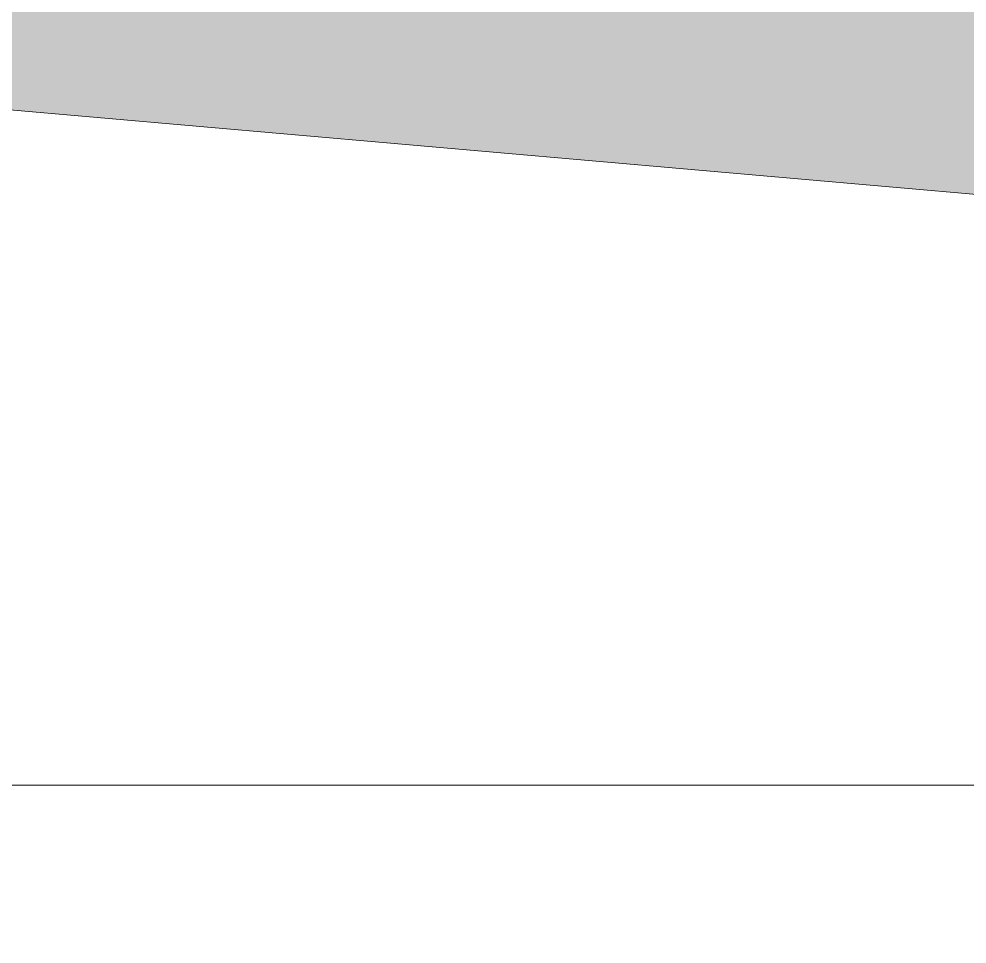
# Model space of a CAD drawing. Header units: metres. Extents: x -4613 to -4328, y -1 to 30.
# Drawn here: x -4356.96 to -4356.45, y 15.958 to 16.456 of the extents above; entities that cross this region are included whole.
import ezdxf

# ---------------------------------------------------------------- set-up
doc = ezdxf.new("R2010")
doc.units = ezdxf.units.M
doc.layers.add('A-ROOF', color=132, linetype='Continuous', lineweight=5)
doc.layers.add('A-WALL-PATT', color=111, linetype='Continuous', lineweight=5)

# ---------------------------------------------------------------- blocks, each defined once
blk = doc.blocks.new('Roof Gutters3 - Roof Gutters-1885272-NORTH EAST')
at = {"layer": 'A-ROOF'}
blk.add_hatch(color=256, dxfattribs=at).paths.add_polyline_path([(4352.49281, 15.50023), (4352.53255, 15.9545), (4332.67978, 17.6914), (4332.67978, 17.23364), (4352.47186, 15.50206)])
blk.add_line((4352.49281, 15.50023), (4332.67978, 17.23364), dxfattribs=at)

msp = doc.modelspace()

# ---------------------------------------------------------------- hatches: boundary and pattern name
at = {"layer": 'A-WALL-PATT'}
h = msp.add_hatch(dxfattribs=at)
h.set_pattern_fill('FP_174', color=256, style=0, pattern_type=2)
h.set_pattern_definition([(90, (-4347.7316, 7.64), (-6, 4e-16), [1.2, -1.2]), (90, (-4346.5316, 7.64), (-6, 4e-16), [1.2, -1.2]), (90, (-4345.3316, 7.64), (-6, 4e-16), [1.2, -1.2]), (90, (-4346.5316, 8.84), (-6, 4e-16), [1.2, -1.2]), (90, (-4345.3316, 8.84), (-6, 4e-16), [1.2, -1.2]), (180, (-4346.5316, 8.84), (-3e-16, -2.4), [1.2, -4.8]), (180, (-4345.3316, 10.04), (-3e-16, -2.4), [1.2, -4.8]), (90, (-4345.3316, 7.64), (-6, 4e-16), [1.2, -1.2]), (90, (-4344.1316, 7.64), (-6, 4e-16), [1.2, -1.2]), (90, (-4343.5316, 7.64), (-6, 4e-16), [1.2, -1.2]), (90, (-4344.1316, 8.84), (-6, 4e-16), [1.2, -1.2]), (90, (-4343.5316, 8.84), (-6, 4e-16), [1.2, -1.2]), (180, (-4344.1316, 8.84), (-3e-16, -2.4), [1.2, -4.8]), (180, (-4343.5316, 10.04), (-3e-16, -2.4), [0.6, -5.4]), (90, (-4348.3316, 7.64), (-6, 4e-16), [1.2, -1.2]), (90, (-4347.7316, 7.64), (-6, 4e-16), [1.2, -1.2]), (90, (-4348.3316, 8.84), (-6, 4e-16), [1.2, -1.2]), (90, (-4347.7316, 8.84), (-6, 4e-16), [1.2, -1.2]), (180, (-4348.3316, 8.84), (-3e-16, -2.4), [1.2, -4.8]), (180, (-4347.7316, 10.04), (-3e-16, -2.4), [0.6, -5.4]), (90, (-4347.7316, 7.64), (-6, 4e-16), [1.2, -1.2]), (90, (-4349.5316, 7.64), (-6, 4e-16), [1.2, -1.2])])
h.paths.add_polyline_path([(-4383.30734, 6.44), (-4365.48257, 6.44), (-4365.48257, 7.5), (-4365.05142, 7.5), (-4365.05142, 7.55), (-4364.25154, 7.55), (-4364.25154, 7.5), (-4363.80142, 7.5), (-4363.80142, 7.55), (-4363.00154, 7.55), (-4363.00154, 7.5), (-4360.58257, 7.5), (-4360.58257, 6.44), (-4356.98257, 6.44), (-4356.98257, 7.5), (-4356.55142, 7.5), (-4356.55142, 7.55), (-4355.75154, 7.55), (-4355.75154, 7.5), (-4355.30142, 7.5), (-4355.30142, 7.55), (-4354.50154, 7.55), (-4354.50154, 7.5), (-4352.08257, 7.5), (-4352.08257, 6.44), (-4349.53134, 6.44), (-4349.53134, 15.75659), (-4366.4142, 17.23359), (-4383.30734, 15.75563), (-4383.30734, 6.92404)])
h.paths.add_polyline_path([(-4361.58117, 7.65), (-4362.25637, 7.65), (-4362.28727, 7.65489), (-4362.31515, 7.6691), (-4362.33727, 7.69122), (-4362.35148, 7.7191), (-4362.35637, 7.75), (-4362.35637, 8.75), (-4362.35148, 8.7809), (-4362.33727, 8.80878), (-4362.31515, 8.8309), (-4362.28727, 8.84511), (-4362.25637, 8.85), (-4361.25637, 8.85), (-4361.22547, 8.84511), (-4361.19759, 8.8309), (-4361.17547, 8.80878), (-4361.16126, 8.7809), (-4361.15637, 8.75), (-4361.15637, 7.75), (-4361.16126, 7.7191), (-4361.17547, 7.69122), (-4361.19759, 7.6691), (-4361.22547, 7.65489), (-4361.25637, 7.65), (-4361.35102, 7.65)])
h.paths.add_polyline_path([(-4353.75637, 7.65), (-4353.78727, 7.65489), (-4353.81515, 7.6691), (-4353.83727, 7.69122), (-4353.85148, 7.7191), (-4353.85637, 7.75), (-4353.85637, 8.75), (-4353.85148, 8.7809), (-4353.83727, 8.80878), (-4353.81515, 8.8309), (-4353.78727, 8.84511), (-4353.75626, 8.85), (-4352.75637, 8.85), (-4352.72547, 8.84511), (-4352.69759, 8.8309), (-4352.67547, 8.80878), (-4352.66126, 8.7809), (-4352.65637, 8.75), (-4352.65637, 7.75), (-4352.66126, 7.7191), (-4352.67547, 7.69122), (-4352.69759, 7.6691), (-4352.72547, 7.65489), (-4352.75637, 7.65), (-4353.75626, 7.65)])

# ---------------------------------------------------------------- block references
at = {"layer": 'A-ROOF'}
msp.add_blockref('Roof Gutters3 - Roof Gutters-1885272-NORTH EAST', (-8699.09364, 0), dxfattribs=at)

doc.saveas('drawing.dxf')
